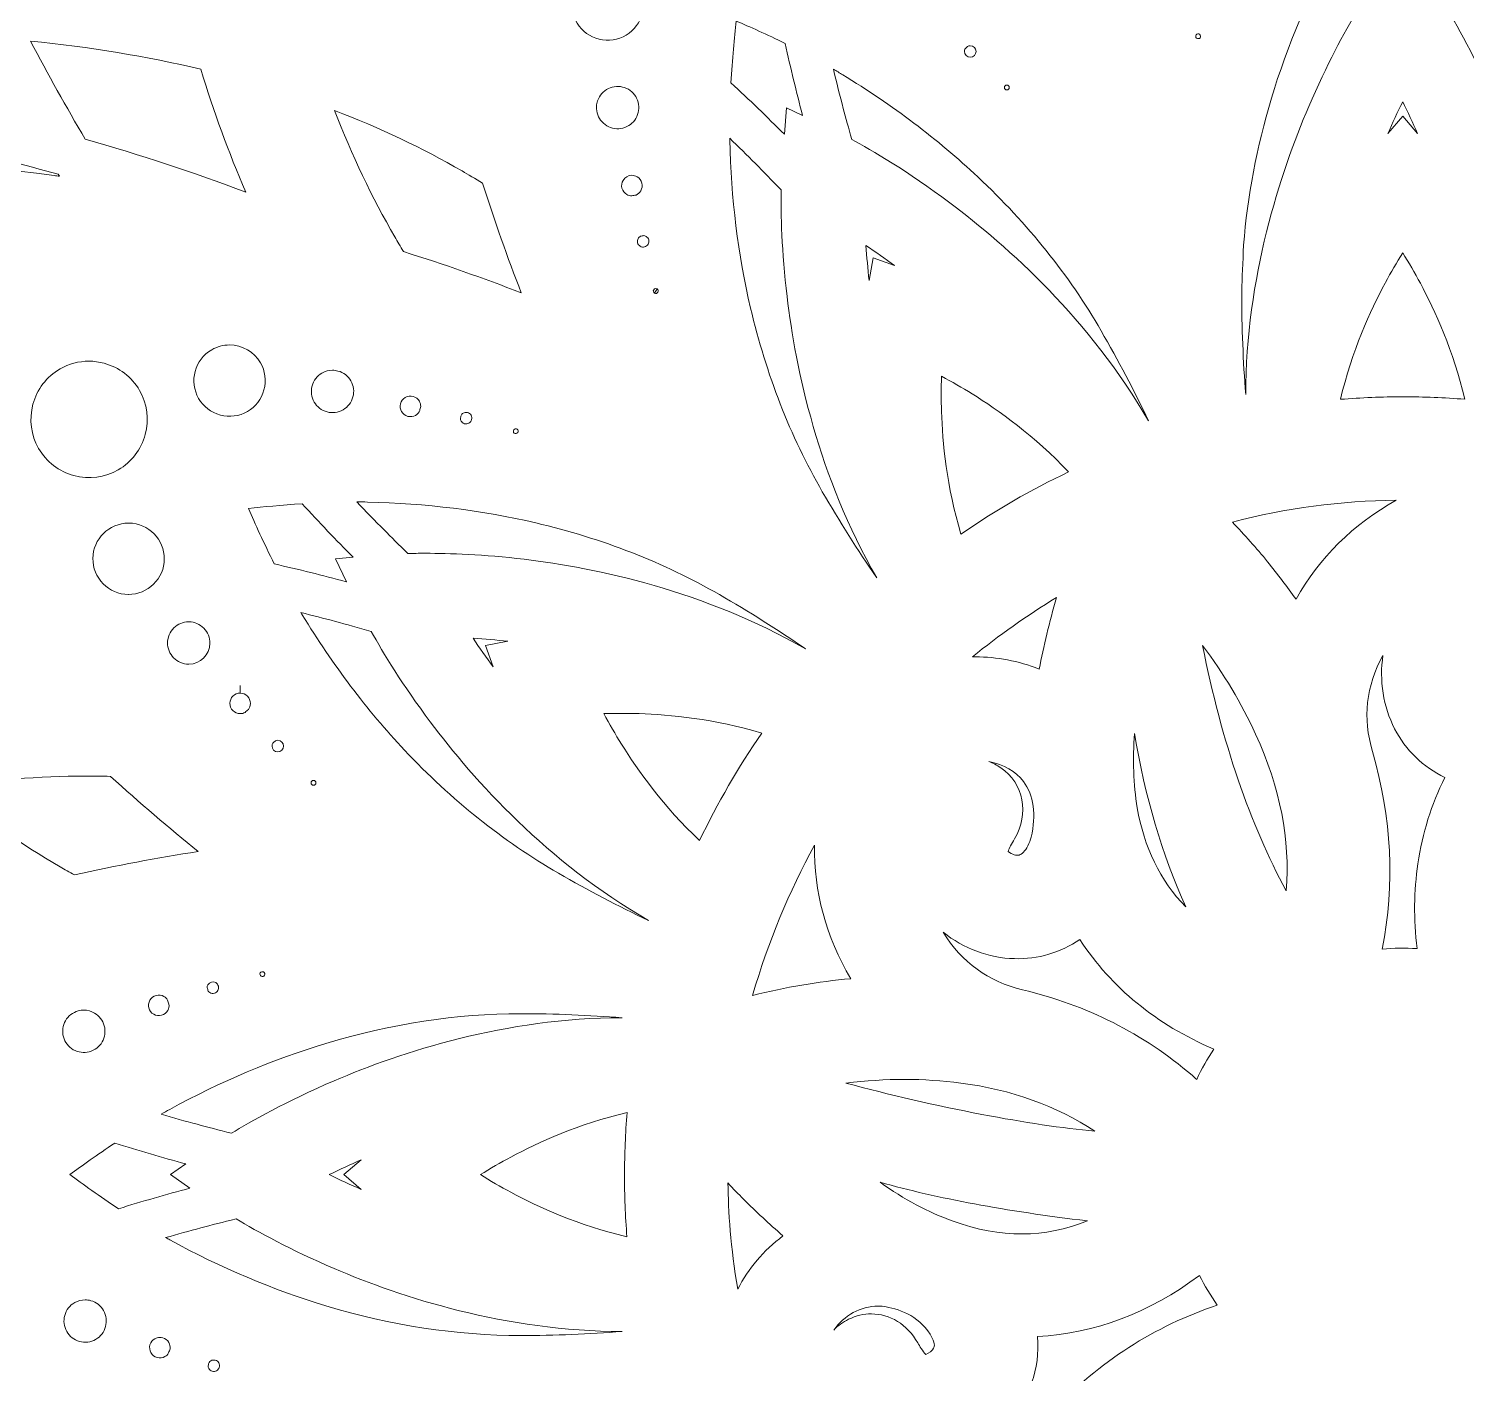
# Model space of a CAD drawing. Header units: millimetres. Extents: x -17 to 2094, y -143 to 314.
# Drawn here: x 1242.7 to 1381.8, y 67.2 to 197.3 of the extents above; entities that cross this region are included whole.
import ezdxf

# ---------------------------------------------------------------- set-up
doc = ezdxf.new("R2010")
doc.units = ezdxf.units.MM
doc.header["$MEASUREMENT"] = 0
doc.layers.add('Layer 6', color=7, linetype='Continuous')

msp = doc.modelspace()

# ---------------------------------------------------------------- linework, layer by layer
at = {"layer": 'Layer 6', "lineweight": 0}
for points, knots in [([(1596.07, 93.78), (1596.07, 93.78), (1596.07, 93.78), (1596.07, 93.78), (1595.72, 94.14), (1588.73, 101.25), (1577.12, 109.56), (1579.29, 109.32), (1581.43, 109.93), (1583.16, 111.3), (1587.62, 114.82), (1588.48, 121.42), (1585.07, 126.01), (1583.03, 128.75), (1580.07, 130.51), (1576.74, 130.95), (1575.59, 131.1), (1574.45, 131.09), (1573.34, 130.92), (1577.51, 134.5), (1579.83, 136.8), (1580, 136.97), (1580, 136.97), (1585.47, 142.45), (1585.47, 142.45), (1585.47, 142.45), (1578.02, 144.49), (1578.02, 144.49), (1577.77, 144.56), (1574.21, 145.53), (1568.15, 146.65), (1569.48, 147.07), (1570.74, 147.73), (1571.88, 148.6), (1574.54, 150.65), (1576.22, 153.65), (1576.62, 157.05), (1577.27, 162.73), (1573.23, 168.02), (1567.61, 168.83), (1565.56, 169.13), (1563.52, 168.67), (1561.83, 167.54), (1567.58, 180.31), (1570.02, 189.74), (1570.14, 190.22), (1570.14, 190.22), (1572.68, 200.18), (1572.68, 200.18), (1572.68, 200.18), (1562.79, 202.96), (1562.79, 202.96), (1562.3, 203.09), (1552.74, 205.75), (1538.6, 207.14), (1540.57, 208.02), (1542.09, 209.61), (1542.9, 211.64), (1545, 216.91), (1542.44, 223.06), (1537.19, 225.33), (1534.06, 226.68), (1530.62, 226.73), (1527.51, 225.44), (1526.36, 224.97), (1525.3, 224.33), (1524.36, 223.55), (1526.28, 228.95), (1527.17, 232.24), (1527.24, 232.48), (1527.24, 232.48), (1529.24, 239.96), (1529.24, 239.96), (1529.24, 239.96), (1521.77, 238.01), (1521.77, 238.01), (1521.52, 237.94), (1518.1, 237.04), (1512.51, 235.07), (1513.32, 236.03), (1513.98, 237.11), (1514.48, 238.3), (1515.76, 241.41), (1515.72, 244.84), (1514.36, 247.98), (1512.09, 253.23), (1505.95, 255.79), (1500.67, 253.68), (1498.71, 252.9), (1497.16, 251.46), (1496.26, 249.58), (1494.86, 263.59), (1492.24, 273.03), (1492.1, 273.52), (1492.1, 273.52), (1489.32, 283.41), (1489.32, 283.41), (1489.32, 283.41), (1479.37, 280.87), (1479.37, 280.87), (1478.88, 280.75), (1469.34, 278.28), (1456.47, 272.46), (1457.67, 274.18), (1458.17, 276.28), (1457.86, 278.4), (1457.05, 284.02), (1451.76, 288.06), (1446.08, 287.4), (1442.68, 287.01), (1439.69, 285.33), (1437.64, 282.66), (1436.85, 281.64), (1436.24, 280.52), (1435.82, 279.34), (1434.76, 285.17), (1433.85, 288.57), (1433.79, 288.82), (1433.79, 288.82), (1431.78, 296.29), (1431.78, 296.29), (1431.78, 296.29), (1426.28, 290.86), (1426.28, 290.86), (1426.28, 290.86), (1426.26, 290.83), (1426.26, 290.83), (1425.55, 290.12), (1423.22, 287.74), (1419.89, 283.87), (1420.05, 284.98), (1420.07, 286.13), (1419.92, 287.28), (1419.47, 290.61), (1417.72, 293.57), (1414.98, 295.6), (1410.38, 299.02), (1403.78, 298.16), (1400.27, 293.7), (1398.95, 292.03), (1398.33, 289.99), (1398.5, 287.9), (1390.26, 299.38), (1383.24, 306.28), (1382.88, 306.63), (1382.88, 306.63), (1375.52, 313.81), (1375.52, 313.81), (1375.52, 313.81), (1368.17, 306.63), (1368.17, 306.63), (1367.81, 306.28), (1360.82, 299.41), (1352.61, 287.99), (1352.76, 290.04), (1352.14, 292.05), (1350.84, 293.7), (1347.32, 298.16), (1340.72, 299.02), (1336.13, 295.6), (1333.39, 293.57), (1331.63, 290.61), (1331.19, 287.28), (1331.03, 286.04), (1331.05, 284.81), (1331.25, 283.61), (1327.38, 288.17), (1324.87, 290.7), (1324.69, 290.88), (1324.69, 290.88), (1319.21, 296.35), (1319.21, 296.35), (1319.21, 296.35), (1317.17, 288.9), (1317.17, 288.9), (1317.11, 288.66), (1316.2, 285.34), (1315.13, 279.66), (1314.73, 280.63), (1314.19, 281.56), (1313.54, 282.42), (1311.49, 285.08), (1308.49, 286.76), (1305.09, 287.15), (1299.41, 287.81), (1294.12, 283.77), (1293.31, 278.15), (1293.01, 276.06), (1293.49, 273.99), (1294.66, 272.27), (1281.77, 278.1), (1272.21, 280.58), (1271.73, 280.7), (1271.73, 280.7), (1261.77, 283.24), (1261.77, 283.24), (1261.77, 283.24), (1258.99, 273.35), (1258.99, 273.35), (1258.85, 272.87), (1256.24, 263.44), (1254.84, 249.48), (1253.93, 251.28), (1252.41, 252.67), (1250.5, 253.44), (1245.23, 255.54), (1239.08, 252.98), (1236.81, 247.73), (1235.46, 244.6), (1235.41, 241.16), (1236.7, 238.05), (1237.13, 236.99), (1237.71, 236.01), (1238.41, 235.14), (1232.83, 237.13), (1229.43, 238.05), (1229.18, 238.11), (1229.18, 238.11), (1221.7, 240.12), (1221.7, 240.12), (1221.7, 240.12), (1223.66, 232.64), (1223.66, 232.64), (1223.72, 232.39), (1224.62, 229), (1226.57, 223.45), (1225.74, 224.08), (1224.83, 224.61), (1223.84, 225.01), (1220.73, 226.3), (1217.3, 226.25), (1214.16, 224.9), (1208.91, 222.63), (1206.35, 216.48), (1208.46, 211.21), (1209.23, 209.27), (1210.65, 207.73), (1212.49, 206.83), (1198.42, 205.44), (1188.91, 202.8), (1188.43, 202.66), (1188.43, 202.66), (1178.54, 199.89), (1178.54, 199.89), (1178.54, 199.89), (1181.08, 189.93), (1181.08, 189.93), (1181.2, 189.44), (1183.65, 179.98), (1189.42, 167.18), (1187.75, 168.26), (1185.76, 168.69), (1183.74, 168.4), (1178.12, 167.58), (1174.08, 162.3), (1174.74, 156.61), (1175.13, 153.22), (1176.81, 150.22), (1179.48, 148.17), (1180.28, 147.55), (1181.15, 147.05), (1182.06, 146.65), (1176.39, 145.61), (1173.09, 144.73), (1172.85, 144.66), (1172.85, 144.66), (1165.37, 142.66), (1165.37, 142.66), (1165.37, 142.66), (1170.8, 137.16), (1170.8, 137.16), (1170.98, 136.98), (1173.55, 134.4), (1178.18, 130.44), (1177.09, 130.59), (1175.98, 130.6), (1174.86, 130.45), (1171.53, 130.01), (1168.57, 128.26), (1166.54, 125.51), (1163.12, 120.92), (1163.98, 114.32), (1168.44, 110.8), (1170.05, 109.54), (1172, 108.92), (1174, 109.02), (1162.55, 100.8), (1155.66, 93.8), (1155.31, 93.44), (1155.31, 93.44), (1148.14, 86.08), (1148.14, 86.08), (1148.14, 86.08), (1155.31, 78.73), (1155.31, 78.73), (1155.66, 78.37), (1162.55, 71.37), (1173.98, 63.16), (1171.98, 63.26), (1170.04, 62.64), (1168.44, 61.38), (1163.98, 57.86), (1163.12, 51.26), (1166.54, 46.67), (1168.57, 43.92), (1171.53, 42.17), (1174.86, 41.73), (1175.75, 41.61), (1176.64, 41.59), (1177.51, 41.67), (1173.3, 38.07), (1170.96, 35.75), (1170.79, 35.57), (1170.79, 35.57), (1165.31, 30.09), (1165.31, 30.09), (1165.31, 30.09), (1172.76, 28.05), (1172.76, 28.05), (1173.02, 27.98), (1176.68, 26.98), (1182.91, 25.84), (1181.78, 25.42), (1180.71, 24.83), (1179.72, 24.07), (1177.06, 22.02), (1175.38, 19.03), (1174.99, 15.63), (1174.33, 9.95), (1178.37, 4.66), (1183.99, 3.85), (1185.97, 3.56), (1187.92, 3.97), (1189.58, 5.01), (1183.81, -7.79), (1181.37, -17.23), (1181.25, -17.71), (1181.25, -17.71), (1178.71, -27.67), (1178.71, -27.67), (1178.71, -27.67), (1188.6, -30.45), (1188.6, -30.45), (1189.09, -30.59), (1198.6, -33.22), (1212.67, -34.62), (1210.86, -35.53), (1209.47, -37.05), (1208.7, -38.96), (1206.6, -44.24), (1209.16, -50.38), (1214.41, -52.65), (1217.54, -54.01), (1220.98, -54.05), (1224.09, -52.77), (1224.84, -52.46), (1225.54, -52.08), (1226.2, -51.64), (1224.43, -56.67), (1223.61, -59.71), (1223.55, -59.94), (1223.55, -59.94), (1221.55, -67.42), (1221.55, -67.42), (1221.55, -67.42), (1229.02, -65.47), (1229.02, -65.47), (1229.29, -65.4), (1233.09, -64.39), (1239.28, -62.17), (1238.39, -63.18), (1237.66, -64.34), (1237.13, -65.62), (1235.84, -68.73), (1235.89, -72.17), (1237.24, -75.3), (1239.51, -80.55), (1245.66, -83.11), (1250.93, -81.01), (1252.76, -80.28), (1254.23, -78.97), (1255.15, -77.29), (1256.55, -91.18), (1259.15, -100.53), (1259.28, -101.01), (1259.28, -101.01), (1262.06, -110.9), (1262.06, -110.9), (1262.06, -110.9), (1272.02, -108.36), (1272.02, -108.36), (1272.51, -108.24), (1282.12, -105.75), (1295.06, -99.88), (1293.91, -101.59), (1293.44, -103.64), (1293.74, -105.72), (1294.55, -111.34), (1299.84, -115.38), (1305.52, -114.73), (1308.92, -114.33), (1311.92, -112.65), (1313.97, -109.99), (1314.44, -109.37), (1314.85, -108.71), (1315.19, -108.03), (1316.16, -113.1), (1316.94, -116.05), (1317, -116.28), (1317, -116.28), (1319.01, -123.75), (1319.01, -123.75), (1319.01, -123.75), (1324.5, -118.32), (1324.5, -118.32), (1324.5, -118.32), (1324.6, -118.23), (1324.6, -118.23), (1325.08, -117.74), (1327.86, -114.93), (1331.92, -110.12), (1331.57, -111.57), (1331.48, -113.08), (1331.69, -114.6), (1332.13, -117.93), (1333.88, -120.89), (1336.63, -122.93), (1341.22, -126.34), (1347.82, -125.48), (1351.34, -121.02), (1352.55, -119.49), (1353.16, -117.63), (1353.13, -115.73), (1361.26, -127.01), (1368.16, -133.78), (1368.51, -134.13), (1368.51, -134.13), (1375.86, -141.3), (1375.86, -141.3), (1375.86, -141.3), (1383.22, -134.13), (1383.22, -134.13), (1383.58, -133.77), (1390.69, -126.78), (1399, -115.17), (1398.82, -117.27), (1399.44, -119.34), (1400.76, -121.02), (1404.28, -125.48), (1410.88, -126.34), (1415.47, -122.93), (1418.22, -120.89), (1419.97, -117.93), (1420.41, -114.6), (1420.52, -113.79), (1420.55, -112.99), (1420.49, -112.2), (1423.81, -116.05), (1425.93, -118.17), (1426.1, -118.34), (1426.1, -118.34), (1431.57, -123.81), (1431.57, -123.81), (1431.57, -123.81), (1433.62, -116.36), (1433.62, -116.36), (1433.69, -116.09), (1434.76, -112.15), (1435.96, -105.48), (1436.37, -107.01), (1437.08, -108.45), (1438.07, -109.74), (1440.12, -112.4), (1443.11, -114.08), (1446.51, -114.48), (1452.19, -115.13), (1457.48, -111.1), (1458.29, -105.47), (1458.57, -103.53), (1458.18, -101.61), (1457.18, -99.97), (1469.86, -105.66), (1479.18, -108.07), (1479.66, -108.19), (1479.66, -108.19), (1489.62, -110.73), (1489.62, -110.73), (1489.62, -110.73), (1492.4, -100.84), (1492.4, -100.84), (1492.53, -100.35), (1495.21, -90.7), (1496.6, -76.46), (1497.48, -78.42), (1499.07, -79.95), (1501.1, -80.76), (1506.38, -82.86), (1512.52, -80.31), (1514.79, -75.05), (1516.15, -71.92), (1516.19, -68.48), (1514.91, -65.37), (1514.56, -64.54), (1514.13, -63.76), (1513.62, -63.04), (1518.46, -64.72), (1521.38, -65.51), (1521.61, -65.57), (1521.61, -65.57), (1529.09, -67.58), (1529.09, -67.58), (1529.09, -67.58), (1527.13, -60.1), (1527.13, -60.1), (1527.06, -59.84), (1526.04, -55.96), (1523.78, -49.67), (1524.9, -50.8), (1526.25, -51.71), (1527.76, -52.34), (1530.87, -53.62), (1534.31, -53.58), (1537.44, -52.22), (1542.69, -49.95), (1545.25, -43.81), (1543.15, -38.53), (1542.41, -36.68), (1541.08, -35.19), (1539.36, -34.28), (1553.19, -32.87), (1562.48, -30.29), (1562.96, -30.16), (1562.96, -30.16), (1572.85, -27.38), (1572.85, -27.38), (1572.85, -27.38), (1570.31, -17.42), (1570.31, -17.42), (1570.18, -16.93), (1567.68, -7.24), (1561.75, 5.79), (1563.51, 4.5), (1565.67, 3.96), (1567.86, 4.28), (1573.48, 5.09), (1577.52, 10.38), (1576.87, 16.06), (1576.47, 19.46), (1574.79, 22.45), (1572.13, 24.5), (1571.31, 25.13), (1570.44, 25.64), (1569.52, 26.04), (1574.7, 27.01), (1577.71, 27.81), (1577.94, 27.88), (1577.94, 27.88), (1585.42, 29.88), (1585.42, 29.88), (1585.42, 29.88), (1579.99, 35.38), (1579.99, 35.38), (1579.8, 35.57), (1577.08, 38.31), (1572.16, 42.49), (1573.64, 42.11), (1575.19, 42.02), (1576.74, 42.22), (1580.07, 42.67), (1583.03, 44.42), (1585.07, 47.16), (1588.48, 51.76), (1587.62, 58.36), (1583.16, 61.87), (1581.56, 63.13), (1579.62, 63.75), (1577.63, 63.66), (1588.93, 71.8), (1595.73, 78.71), (1596.07, 79.07), (1596.07, 79.07), (1603.25, 86.42), (1603.25, 86.42), (1603.25, 86.42), (1596.07, 93.78), (1596.07, 93.78)], [0, 0, 0, 0, 1, 1, 1, 2, 2, 2, 3, 3, 3, 4, 4, 4, 5, 5, 5, 6, 6, 6, 7, 7, 7, 8, 8, 8, 9, 9, 9, 10, 10, 10, 11, 11, 11, 12, 12, 12, 13, 13, 13, 14, 14, 14, 15, 15, 15, 16, 16, 16, 17, 17, 17, 18, 18, 18, 19, 19, 19, 20, 20, 20, 21, 21, 21, 22, 22, 22, 23, 23, 23, 24, 24, 24, 25, 25, 25, 26, 26, 26, 27, 27, 27, 28, 28, 28, 29, 29, 29, 30, 30, 30, 31, 31, 31, 32, 32, 32, 33, 33, 33, 34, 34, 34, 35, 35, 35, 36, 36, 36, 37, 37, 37, 38, 38, 38, 39, 39, 39, 40, 40, 40, 41, 41, 41, 42, 42, 42, 43, 43, 43, 44, 44, 44, 45, 45, 45, 46, 46, 46, 47, 47, 47, 48, 48, 48, 49, 49, 49, 50, 50, 50, 51, 51, 51, 52, 52, 52, 53, 53, 53, 54, 54, 54, 55, 55, 55, 56, 56, 56, 57, 57, 57, 58, 58, 58, 59, 59, 59, 60, 60, 60, 61, 61, 61, 62, 62, 62, 63, 63, 63, 64, 64, 64, 65, 65, 65, 66, 66, 66, 67, 67, 67, 68, 68, 68, 69, 69, 69, 70, 70, 70, 71, 71, 71, 72, 72, 72, 73, 73, 73, 74, 74, 74, 75, 75, 75, 76, 76, 76, 77, 77, 77, 78, 78, 78, 79, 79, 79, 80, 80, 80, 81, 81, 81, 82, 82, 82, 83, 83, 83, 84, 84, 84, 85, 85, 85, 86, 86, 86, 87, 87, 87, 88, 88, 88, 89, 89, 89, 90, 90, 90, 91, 91, 91, 92, 92, 92, 93, 93, 93, 94, 94, 94, 95, 95, 95, 96, 96, 96, 97, 97, 97, 98, 98, 98, 99, 99, 99, 100, 100, 100, 101, 101, 101, 102, 102, 102, 103, 103, 103, 104, 104, 104, 105, 105, 105, 106, 106, 106, 107, 107, 107, 108, 108, 108, 109, 109, 109, 110, 110, 110, 111, 111, 111, 112, 112, 112, 113, 113, 113, 114, 114, 114, 115, 115, 115, 116, 116, 116, 117, 117, 117, 118, 118, 118, 119, 119, 119, 120, 120, 120, 121, 121, 121, 122, 122, 122, 123, 123, 123, 124, 124, 124, 125, 125, 125, 126, 126, 126, 127, 127, 127, 128, 128, 128, 129, 129, 129, 130, 130, 130, 131, 131, 131, 132, 132, 132, 133, 133, 133, 134, 134, 134, 135, 135, 135, 136, 136, 136, 137, 137, 137, 138, 138, 138, 139, 139, 139, 140, 140, 140, 141, 141, 141, 142, 142, 142, 143, 143, 143, 144, 144, 144, 145, 145, 145, 146, 146, 146, 147, 147, 147, 148, 148, 148, 149, 149, 149, 150, 150, 150, 151, 151, 151, 152, 152, 152, 153, 153, 153, 154, 154, 154, 155, 155, 155, 156, 156, 156, 157, 157, 157, 158, 158, 158, 159, 159, 159, 160, 160, 160, 161, 161, 161, 162, 162, 162, 163, 163, 163, 164, 164, 164, 165, 165, 165, 166, 166, 166, 167, 167, 167, 168, 168, 168, 169, 169, 169, 170, 170, 170, 171, 171, 171, 172, 172, 172, 173, 173, 173, 174, 174, 174, 175, 175, 175, 176, 176, 176, 177, 177, 177, 178, 178, 178, 179, 179, 179, 180, 180, 180, 181, 181, 181, 182, 182, 182, 183, 183, 183, 184, 184, 184, 185, 185, 185, 186, 186, 186, 187, 187, 187, 188, 188, 188, 189, 189, 189, 190, 190, 190, 191, 191, 191, 192, 192, 192, 193, 193, 193, 194, 194, 194, 195, 195, 195, 195]), ([(1388.32, 190.55), (1390.23, 184.24), (1391.2, 177.89), (1391.2, 171.69), (1391.2, 168.4), (1391.07, 165.11), (1390.81, 161.89), (1390.8, 173.17), (1387.49, 183.27), (1384.71, 189.75), (1382.73, 194.39), (1380.73, 197.9), (1379.61, 199.71), (1379.9, 200.82), (1380.14, 201.76), (1380.38, 202.65), (1380.72, 203.91), (1381.09, 205.2), (1381.47, 206.49), (1381.63, 206.21), (1381.79, 205.93), (1381.94, 205.65), (1384.64, 200.72), (1386.79, 195.64), (1388.32, 190.55)], [0, 0, 0, 0, 1, 1, 1, 2, 2, 2, 3, 3, 3, 4, 4, 4, 5, 5, 5, 6, 6, 6, 7, 7, 7, 8, 8, 8, 8]), ([(1370.36, 202.3), (1370.63, 201.3), (1370.9, 200.21), (1371.21, 198.99), (1370.01, 196.97), (1368.27, 193.79), (1366.54, 189.75), (1363.77, 183.27), (1360.46, 173.17), (1360.45, 161.89), (1360.19, 165.11), (1360.06, 168.4), (1360.06, 171.69), (1360.06, 171.69), (1360.06, 171.87), (1360.06, 171.87), (1360.1, 173.21), (1360.16, 174.63), (1360.24, 176.34), (1360.6, 181.04), (1361.51, 185.82), (1362.93, 190.55), (1364.47, 195.64), (1366.62, 200.72), (1369.32, 205.65), (1369.34, 205.7), (1369.37, 205.74), (1369.39, 205.78), (1369.73, 204.62), (1370.05, 203.45), (1370.36, 202.3)], [0, 0, 0, 0, 1, 1, 1, 2, 2, 2, 3, 3, 3, 4, 4, 4, 5, 5, 5, 6, 6, 6, 7, 7, 7, 8, 8, 8, 9, 9, 9, 10, 10, 10, 10]), ([(1296.97, 196.65), (1296.18, 197.11), (1295.61, 197.86), (1295.38, 198.76), (1295.15, 199.65), (1295.28, 200.58), (1295.75, 201.37), (1295.75, 201.37), (1295.75, 201.37), (1295.75, 201.37), (1296.36, 202.42), (1297.51, 203.07), (1298.73, 203.07), (1299.34, 203.07), (1299.95, 202.91), (1300.47, 202.6), (1301.27, 202.13), (1301.83, 201.38), (1302.06, 200.49), (1302.3, 199.59), (1302.17, 198.66), (1301.7, 197.87), (1301.23, 197.08), (1300.48, 196.51), (1299.59, 196.28), (1298.69, 196.05), (1297.76, 196.18), (1296.97, 196.65)], [0, 0, 0, 0, 1, 1, 1, 2, 2, 2, 3, 3, 3, 4, 4, 4, 5, 5, 5, 6, 6, 6, 7, 7, 7, 8, 8, 8, 9, 9, 9, 9]), ([(1315.9, 195.85), (1316.42, 193.49), (1316.98, 191.15), (1317.58, 188.89), (1317.58, 188.89), (1316.03, 189.62), (1316.03, 189.62), (1316.03, 189.62), (1315.82, 187.07), (1315.82, 187.07), (1314.15, 188.74), (1312.42, 190.41), (1310.65, 192.05), (1310.78, 194.33), (1310.98, 196.43), (1311.17, 198.03), (1312.45, 197.48), (1314.12, 196.73), (1315.9, 195.85)], [0, 0, 0, 0, 1, 1, 1, 2, 2, 2, 3, 3, 3, 4, 4, 4, 5, 5, 5, 6, 6, 6, 6]), ([(1259.38, 193.36), (1260.61, 189.28), (1262.06, 185.29), (1263.72, 181.48), (1258.68, 183.36), (1253.47, 185.08), (1248.19, 186.6), (1246.36, 189.7), (1244.58, 192.88), (1242.9, 196.08), (1248.6, 195.52), (1254.14, 194.61), (1259.38, 193.36)], [0, 0, 0, 0, 1, 1, 1, 2, 2, 2, 3, 3, 3, 4, 4, 4, 4]), ([(1355.61, 196.62), (1355.63, 196.68), (1355.67, 196.73), (1355.72, 196.76), (1355.78, 196.79), (1355.84, 196.8), (1355.9, 196.79), (1355.96, 196.77), (1356.01, 196.73), (1356.04, 196.67), (1356.07, 196.62), (1356.08, 196.55), (1356.07, 196.5), (1356.05, 196.44), (1356.01, 196.38), (1355.96, 196.35), (1355.9, 196.32), (1355.83, 196.32), (1355.78, 196.33), (1355.72, 196.35), (1355.67, 196.39), (1355.63, 196.44), (1355.6, 196.5), (1355.6, 196.56), (1355.61, 196.62)], [0, 0, 0, 0, 1, 1, 1, 2, 2, 2, 3, 3, 3, 4, 4, 4, 5, 5, 5, 6, 6, 6, 7, 7, 7, 8, 8, 8, 8]), ([(1333.24, 195.09), (1333.24, 195.16), (1333.26, 195.24), (1333.29, 195.31), (1333.37, 195.39), (1333.45, 195.48), (1333.52, 195.56), (1333.6, 195.62), (1333.7, 195.64), (1333.8, 195.64), (1334.11, 195.64), (1334.36, 195.39), (1334.36, 195.09), (1334.36, 194.78), (1334.11, 194.53), (1333.8, 194.53), (1333.49, 194.53), (1333.24, 194.78), (1333.24, 195.09)], [0, 0, 0, 0, 1, 1, 1, 2, 2, 2, 3, 3, 3, 4, 4, 4, 5, 5, 5, 6, 6, 6, 6]), ([(1334.54, 182.94), (1339.35, 178.43), (1343.36, 173.42), (1346.46, 168.05), (1348.11, 165.18), (1349.65, 162.26), (1351.04, 159.34), (1345.38, 169.12), (1337.47, 176.21), (1331.81, 180.45), (1327.74, 183.5), (1324.23, 185.54), (1322.34, 186.56), (1322.03, 187.68), (1321.76, 188.64), (1321.52, 189.55), (1321.19, 190.79), (1320.87, 192.07), (1320.56, 193.37), (1320.87, 193.19), (1321.17, 193.01), (1321.46, 192.83), (1326.26, 189.91), (1330.66, 186.58), (1334.54, 182.94)], [0, 0, 0, 0, 1, 1, 1, 2, 2, 2, 3, 3, 3, 4, 4, 4, 5, 5, 5, 6, 6, 6, 7, 7, 7, 8, 8, 8, 8]), ([(1195.17, 191.1), (1195.68, 191.1), (1207.8, 191.06), (1225.58, 187.82), (1232.28, 186.59), (1239.01, 185.04), (1245.57, 183.2), (1245.61, 183.14), (1245.65, 183.07), (1245.69, 183.01), (1245.52, 183.03), (1245.36, 183.06), (1245.19, 183.08), (1226.61, 185.47), (1213.7, 184.62), (1213.16, 184.58), (1213.16, 184.58), (1206.47, 184.11), (1206.47, 184.11), (1206.47, 184.11), (1209.4, 178.08), (1209.4, 178.08), (1209.64, 177.6), (1215.34, 166), (1226.72, 151.09), (1226.96, 150.78), (1227.19, 150.47), (1227.43, 150.17), (1227.26, 150.17), (1227.09, 150.18), (1226.91, 150.18), (1221.91, 155.08), (1217.08, 160.28), (1212.58, 165.63), (1200.95, 179.45), (1194.95, 189.9), (1194.7, 190.34), (1194.7, 190.34), (1194.27, 191.1), (1194.27, 191.1), (1194.27, 191.1), (1195.17, 191.1), (1195.17, 191.1)], [0, 0, 0, 0, 1, 1, 1, 2, 2, 2, 3, 3, 3, 4, 4, 4, 5, 5, 5, 6, 6, 6, 7, 7, 7, 8, 8, 8, 9, 9, 9, 10, 10, 10, 11, 11, 11, 12, 12, 12, 13, 13, 13, 14, 14, 14, 14]), ([(1297.92, 190.69), (1298.2, 191.16), (1298.64, 191.5), (1299.17, 191.63), (1299.7, 191.77), (1300.26, 191.69), (1300.73, 191.42), (1301.2, 191.14), (1301.53, 190.7), (1301.67, 190.17), (1301.81, 189.63), (1301.73, 189.08), (1301.45, 188.61), (1301.18, 188.14), (1300.73, 187.81), (1300.2, 187.67), (1299.67, 187.53), (1299.12, 187.61), (1298.65, 187.89), (1297.67, 188.46), (1297.35, 189.72), (1297.92, 190.69)], [0, 0, 0, 0, 1, 1, 1, 2, 2, 2, 3, 3, 3, 4, 4, 4, 5, 5, 5, 6, 6, 6, 7, 7, 7, 7]), ([(1337.57, 191.59), (1337.57, 191.46), (1337.46, 191.36), (1337.33, 191.36), (1337.2, 191.36), (1337.1, 191.46), (1337.1, 191.59), (1337.1, 191.72), (1337.2, 191.83), (1337.33, 191.83), (1337.46, 191.83), (1337.57, 191.72), (1337.57, 191.59)], [0, 0, 0, 0, 1, 1, 1, 2, 2, 2, 3, 3, 3, 4, 4, 4, 4]), ([(1290.37, 171.72), (1286.69, 173.16), (1282.87, 174.49), (1278.98, 175.71), (1278.66, 176.24), (1278.39, 176.7), (1278.13, 177.14), (1275.93, 180.95), (1273.98, 185.06), (1272.31, 189.38), (1276.66, 187.7), (1280.8, 185.74), (1284.64, 183.52), (1285.25, 183.17), (1285.89, 182.79), (1286.63, 182.33), (1287.79, 178.7), (1289.04, 175.14), (1290.37, 171.72)], [0, 0, 0, 0, 1, 1, 1, 2, 2, 2, 3, 3, 3, 4, 4, 4, 5, 5, 5, 6, 6, 6, 6]), ([(1377.06, 187.15), (1377.06, 187.15), (1375.63, 188.83), (1375.63, 188.83), (1375.63, 188.83), (1374.2, 187.15), (1374.2, 187.15), (1374.66, 188.19), (1375.13, 189.21), (1375.63, 190.22), (1376.13, 189.21), (1376.6, 188.19), (1377.06, 187.15)], [0, 0, 0, 0, 1, 1, 1, 2, 2, 2, 3, 3, 3, 4, 4, 4, 4]), ([(1313.02, 184.24), (1313.79, 183.46), (1314.6, 182.63), (1315.5, 181.7), (1315.47, 179.36), (1315.55, 175.74), (1316.08, 171.36), (1316.08, 171.36), (1316.08, 171.36), (1316.08, 171.36), (1316.92, 164.35), (1319.1, 153.95), (1324.75, 144.16), (1322.91, 146.82), (1321.15, 149.61), (1319.49, 152.48), (1316.39, 157.85), (1314.06, 163.83), (1312.55, 170.25), (1311.34, 175.42), (1310.66, 180.9), (1310.53, 186.52), (1310.53, 186.57), (1310.53, 186.63), (1310.53, 186.68), (1311.38, 185.86), (1312.21, 185.04), (1313.02, 184.24)], [0, 0, 0, 0, 1, 1, 1, 2, 2, 2, 3, 3, 3, 4, 4, 4, 5, 5, 5, 6, 6, 6, 7, 7, 7, 8, 8, 8, 9, 9, 9, 9]), ([(1300.21, 182.61), (1300.39, 182.91), (1300.72, 183.1), (1301.07, 183.1), (1301.25, 183.1), (1301.42, 183.05), (1301.57, 182.96), (1301.8, 182.83), (1301.97, 182.61), (1302.03, 182.35), (1302.1, 182.09), (1302.06, 181.83), (1301.93, 181.6), (1301.82, 181.42), (1301.66, 181.28), (1301.47, 181.19), (1301.33, 181.17), (1301.19, 181.15), (1301.06, 181.11), (1300.88, 181.11), (1300.71, 181.16), (1300.57, 181.25), (1300.34, 181.38), (1300.18, 181.6), (1300.11, 181.85), (1300.04, 182.11), (1300.08, 182.38), (1300.21, 182.61)], [0, 0, 0, 0, 1, 1, 1, 2, 2, 2, 3, 3, 3, 4, 4, 4, 5, 5, 5, 6, 6, 6, 7, 7, 7, 8, 8, 8, 9, 9, 9, 9]), ([(1301.68, 176.99), (1301.73, 177.08), (1301.8, 177.15), (1301.89, 177.2), (1302, 177.22), (1302.12, 177.24), (1302.23, 177.27), (1302.3, 177.26), (1302.37, 177.23), (1302.44, 177.19), (1302.57, 177.12), (1302.66, 177), (1302.7, 176.85), (1302.74, 176.7), (1302.72, 176.56), (1302.64, 176.43), (1302.56, 176.3), (1302.44, 176.21), (1302.3, 176.17), (1302.15, 176.13), (1302.01, 176.15), (1301.88, 176.23), (1301.75, 176.31), (1301.66, 176.42), (1301.62, 176.57), (1301.58, 176.72), (1301.6, 176.86), (1301.68, 176.99)], [0, 0, 0, 0, 1, 1, 1, 2, 2, 2, 3, 3, 3, 4, 4, 4, 5, 5, 5, 6, 6, 6, 7, 7, 7, 8, 8, 8, 9, 9, 9, 9]), ([(1326.48, 174.36), (1326.48, 174.36), (1324.41, 175.11), (1324.41, 175.11), (1324.41, 175.11), (1324.01, 172.93), (1324.01, 172.93), (1323.89, 174.06), (1323.79, 175.19), (1323.71, 176.31), (1324.65, 175.69), (1325.57, 175.03), (1326.48, 174.36)], [0, 0, 0, 0, 1, 1, 1, 2, 2, 2, 3, 3, 3, 4, 4, 4, 4]), ([(1373.92, 172.65), (1373.92, 172.65), (1373.97, 172.73), (1373.97, 172.73), (1374.49, 173.71), (1375.05, 174.67), (1375.63, 175.61), (1376.23, 174.65), (1376.8, 173.66), (1377.34, 172.65), (1378.72, 170.05), (1380.56, 166.06), (1381.64, 161.43), (1379.66, 161.58), (1377.67, 161.66), (1375.7, 161.66), (1375.7, 161.66), (1375.64, 161.66), (1375.64, 161.66), (1373.65, 161.66), (1371.62, 161.58), (1369.61, 161.42), (1370.7, 166.06), (1372.53, 170.05), (1373.92, 172.65)], [0, 0, 0, 0, 1, 1, 1, 2, 2, 2, 3, 3, 3, 4, 4, 4, 5, 5, 5, 6, 6, 6, 7, 7, 7, 8, 8, 8, 8]), ([(1303.26, 171.69), (1303.21, 171.72), (1303.17, 171.78), (1303.15, 171.84), (1303.13, 171.9), (1303.14, 171.96), (1303.18, 172.01), (1303.22, 172.09), (1303.3, 172.13), (1303.38, 172.13), (1303.42, 172.13), (1303.46, 172.12), (1303.5, 172.1), (1303.5, 172.1), (1303.26, 171.69), (1303.26, 171.69)], [0, 0, 0, 0, 1, 1, 1, 2, 2, 2, 3, 3, 3, 4, 4, 4, 5, 5, 5, 5]), ([(1303.5, 172.1), (1303.5, 172.1), (1303.5, 172.1), (1303.5, 172.1), (1303.61, 172.03), (1303.65, 171.89), (1303.58, 171.78), (1303.52, 171.67), (1303.37, 171.63), (1303.26, 171.69), (1303.26, 171.69), (1303.5, 172.1), (1303.5, 172.1)], [0, 0, 0, 0, 1, 1, 1, 2, 2, 2, 3, 3, 3, 4, 4, 4, 4]), ([(1265.14, 164.96), (1265.6, 164.16), (1265.72, 163.23), (1265.48, 162.34), (1265.48, 162.34), (1265.48, 162.34), (1265.48, 162.34), (1265.24, 161.44), (1264.67, 160.7), (1263.88, 160.24), (1263.08, 159.78), (1262.15, 159.66), (1261.26, 159.9), (1260.36, 160.14), (1259.62, 160.71), (1259.16, 161.5), (1258.21, 163.15), (1258.77, 165.27), (1260.42, 166.22), (1260.95, 166.52), (1261.54, 166.68), (1262.14, 166.68), (1263.38, 166.68), (1264.53, 166.02), (1265.14, 164.96)], [0, 0, 0, 0, 1, 1, 1, 2, 2, 2, 3, 3, 3, 4, 4, 4, 5, 5, 5, 6, 6, 6, 7, 7, 7, 8, 8, 8, 8]), ([(1248.54, 165.11), (1249.04, 165.11), (1249.53, 165.04), (1250.02, 164.91), (1250.02, 164.91), (1250.02, 164.91), (1250.02, 164.91), (1251.47, 164.52), (1252.69, 163.59), (1253.44, 162.29), (1254.19, 161), (1254.38, 159.48), (1254, 158.02), (1253.61, 156.57), (1252.68, 155.35), (1251.38, 154.6), (1250.08, 153.85), (1248.56, 153.66), (1247.1, 154.05), (1245.65, 154.43), (1244.44, 155.37), (1243.68, 156.67), (1242.93, 157.96), (1242.74, 159.48), (1243.13, 160.94), (1243.52, 162.39), (1244.45, 163.61), (1245.75, 164.36), (1246.6, 164.85), (1247.57, 165.11), (1248.54, 165.11)], [0, 0, 0, 0, 1, 1, 1, 2, 2, 2, 3, 3, 3, 4, 4, 4, 5, 5, 5, 6, 6, 6, 7, 7, 7, 8, 8, 8, 9, 9, 9, 10, 10, 10, 10]), ([(1274.09, 161.65), (1273.94, 161.12), (1273.61, 160.68), (1273.13, 160.41), (1272.66, 160.13), (1272.11, 160.06), (1271.58, 160.2), (1271.05, 160.35), (1270.61, 160.68), (1270.34, 161.16), (1270.06, 161.63), (1269.99, 162.18), (1270.13, 162.71), (1270.27, 163.24), (1270.61, 163.68), (1271.09, 163.96), (1271.09, 163.96), (1271.09, 163.96), (1271.09, 163.96), (1271.4, 164.14), (1271.75, 164.23), (1272.1, 164.23), (1272.28, 164.23), (1272.46, 164.21), (1272.64, 164.16), (1273.17, 164.02), (1273.61, 163.68), (1273.88, 163.21), (1274.16, 162.73), (1274.23, 162.18), (1274.09, 161.65)], [0, 0, 0, 0, 1, 1, 1, 2, 2, 2, 3, 3, 3, 4, 4, 4, 5, 5, 5, 6, 6, 6, 7, 7, 7, 8, 8, 8, 9, 9, 9, 10, 10, 10, 10]), ([(1332.9, 148.38), (1331.52, 152.93), (1331.11, 157.3), (1331.02, 160.24), (1330.98, 161.37), (1330.98, 162.51), (1331.02, 163.65), (1332.02, 163.12), (1333.01, 162.55), (1333.98, 161.95), (1336.47, 160.39), (1340.05, 157.86), (1343.31, 154.39), (1339.69, 152.67), (1336.2, 150.66), (1332.9, 148.38)], [0, 0, 0, 0, 1, 1, 1, 2, 2, 2, 3, 3, 3, 4, 4, 4, 5, 5, 5, 5]), ([(1278.69, 160.99), (1278.76, 161.25), (1278.92, 161.46), (1279.15, 161.6), (1279.38, 161.73), (1279.65, 161.76), (1279.9, 161.69), (1280.16, 161.63), (1280.38, 161.46), (1280.51, 161.23), (1280.59, 161.08), (1280.64, 160.92), (1280.64, 160.74), (1280.6, 160.61), (1280.57, 160.47), (1280.55, 160.33), (1280.47, 160.14), (1280.32, 159.98), (1280.14, 159.87), (1279.92, 159.74), (1279.65, 159.71), (1279.39, 159.77), (1279.13, 159.84), (1278.92, 160.01), (1278.79, 160.24), (1278.65, 160.47), (1278.62, 160.73), (1278.69, 160.99)], [0, 0, 0, 0, 1, 1, 1, 2, 2, 2, 3, 3, 3, 4, 4, 4, 5, 5, 5, 6, 6, 6, 7, 7, 7, 8, 8, 8, 9, 9, 9, 9]), ([(1284.48, 159.54), (1284.5, 159.65), (1284.53, 159.76), (1284.55, 159.87), (1284.59, 159.96), (1284.67, 160.03), (1284.75, 160.08), (1284.88, 160.16), (1285.03, 160.18), (1285.17, 160.14), (1285.32, 160.1), (1285.44, 160.01), (1285.51, 159.88), (1285.59, 159.75), (1285.61, 159.6), (1285.57, 159.46), (1285.53, 159.31), (1285.44, 159.19), (1285.31, 159.12), (1285.18, 159.04), (1285.03, 159.02), (1284.89, 159.06), (1284.74, 159.1), (1284.62, 159.19), (1284.55, 159.32), (1284.51, 159.39), (1284.48, 159.46), (1284.48, 159.54)], [0, 0, 0, 0, 1, 1, 1, 2, 2, 2, 3, 3, 3, 4, 4, 4, 5, 5, 5, 6, 6, 6, 7, 7, 7, 8, 8, 8, 9, 9, 9, 9]), ([(1289.61, 158.4), (1289.62, 158.46), (1289.66, 158.51), (1289.72, 158.54), (1289.75, 158.56), (1289.79, 158.58), (1289.84, 158.58), (1289.86, 158.58), (1289.88, 158.57), (1289.9, 158.57), (1289.96, 158.55), (1290.01, 158.51), (1290.04, 158.46), (1290.07, 158.4), (1290.08, 158.34), (1290.06, 158.28), (1290.05, 158.22), (1290.01, 158.17), (1289.95, 158.14), (1289.84, 158.07), (1289.69, 158.11), (1289.63, 158.22), (1289.6, 158.28), (1289.59, 158.34), (1289.61, 158.4)], [0, 0, 0, 0, 1, 1, 1, 2, 2, 2, 3, 3, 3, 4, 4, 4, 5, 5, 5, 6, 6, 6, 7, 7, 7, 8, 8, 8, 8]), ([(1365.31, 142.08), (1364.45, 143.28), (1363.53, 144.52), (1362.56, 145.7), (1361.48, 147.02), (1360.31, 148.31), (1359.16, 149.54), (1364.33, 150.89), (1369.65, 151.6), (1375, 151.66), (1370.82, 149.3), (1367.57, 146.09), (1365.31, 142.08)], [0, 0, 0, 0, 1, 1, 1, 2, 2, 2, 3, 3, 3, 4, 4, 4, 4]), ([(1269.17, 151.32), (1270.81, 149.53), (1272.47, 147.79), (1274.11, 146.13), (1274.11, 146.13), (1272.4, 145.99), (1272.4, 145.99), (1272.4, 145.99), (1273.45, 143.77), (1273.45, 143.77), (1273.44, 143.77), (1273.43, 143.77), (1273.43, 143.77), (1271.16, 144.38), (1268.83, 144.96), (1266.48, 145.49), (1265.47, 147.5), (1264.61, 149.39), (1263.98, 150.85), (1265.37, 151.01), (1267.18, 151.19), (1269.17, 151.32)], [0, 0, 0, 0, 1, 1, 1, 2, 2, 2, 3, 3, 3, 4, 4, 4, 5, 5, 5, 6, 6, 6, 7, 7, 7, 7]), ([(1309.53, 142.52), (1312.4, 140.87), (1315.19, 139.11), (1317.86, 137.27), (1308.07, 142.91), (1297.66, 145.1), (1290.66, 145.94), (1286.72, 146.41), (1283.39, 146.52), (1281.1, 146.52), (1280.45, 146.52), (1279.88, 146.51), (1279.41, 146.5), (1278.53, 147.36), (1277.79, 148.08), (1277.1, 148.78), (1276.22, 149.66), (1275.33, 150.57), (1274.45, 151.5), (1274.81, 151.5), (1275.16, 151.49), (1275.5, 151.48), (1281.12, 151.36), (1286.59, 150.67), (1291.77, 149.46), (1298.19, 147.96), (1304.17, 145.62), (1309.53, 142.52)], [0, 0, 0, 0, 1, 1, 1, 2, 2, 2, 3, 3, 3, 4, 4, 4, 5, 5, 5, 6, 6, 6, 7, 7, 7, 8, 8, 8, 9, 9, 9, 9]), ([(1255.84, 145.96), (1255.83, 145.04), (1255.46, 144.18), (1254.8, 143.53), (1254.15, 142.89), (1253.29, 142.54), (1252.37, 142.54), (1252.37, 142.54), (1252.35, 142.54), (1252.35, 142.54), (1251.43, 142.54), (1250.57, 142.91), (1249.92, 143.57), (1249.27, 144.23), (1248.92, 145.1), (1248.93, 146.02), (1248.94, 147.91), (1250.49, 149.44), (1252.38, 149.44), (1252.38, 149.44), (1252.41, 149.44), (1252.41, 149.44), (1254.32, 149.43), (1255.85, 147.86), (1255.84, 145.96)], [0, 0, 0, 0, 1, 1, 1, 2, 2, 2, 3, 3, 3, 4, 4, 4, 5, 5, 5, 6, 6, 6, 7, 7, 7, 8, 8, 8, 8]), ([(1334.3, 136.5), (1334.21, 136.5), (1334.11, 136.5), (1334.01, 136.5), (1336.54, 138.56), (1339.26, 140.48), (1342.15, 142.24), (1341.45, 139.82), (1340.89, 137.53), (1340.47, 135.31), (1338.44, 136.1), (1336.36, 136.5), (1334.3, 136.5)], [0, 0, 0, 0, 1, 1, 1, 2, 2, 2, 3, 3, 3, 4, 4, 4, 4]), ([(1269.19, 140.56), (1269.19, 140.56), (1269.19, 140.56), (1269.19, 140.56), (1269.14, 140.63), (1269.09, 140.71), (1269.05, 140.79), (1270.18, 140.51), (1271.3, 140.22), (1272.39, 139.93), (1273.46, 139.64), (1274.6, 139.32), (1275.85, 138.96), (1277, 136.89), (1278.9, 133.77), (1281.57, 130.2), (1285.8, 124.55), (1292.9, 116.63), (1302.68, 110.98), (1299.75, 112.37), (1296.83, 113.9), (1293.97, 115.56), (1288.6, 118.66), (1283.59, 122.67), (1279.08, 127.47), (1275.44, 131.35), (1272.11, 135.75), (1269.19, 140.56)], [0, 0, 0, 0, 1, 1, 1, 2, 2, 2, 3, 3, 3, 4, 4, 4, 5, 5, 5, 6, 6, 6, 7, 7, 7, 8, 8, 8, 9, 9, 9, 9]), ([(1258.21, 135.79), (1258.21, 135.79), (1258.18, 135.79), (1258.18, 135.79), (1257.64, 135.79), (1257.13, 136.01), (1256.74, 136.4), (1256.36, 136.79), (1256.15, 137.31), (1256.15, 137.86), (1256.16, 138.4), (1256.38, 138.91), (1256.77, 139.3), (1257.15, 139.68), (1257.66, 139.89), (1258.2, 139.89), (1258.2, 139.89), (1258.22, 139.89), (1258.22, 139.89), (1258.76, 139.88), (1259.28, 139.66), (1259.66, 139.27), (1260.05, 138.88), (1260.25, 138.37), (1260.25, 137.82), (1260.24, 136.7), (1259.32, 135.79), (1258.21, 135.79)], [0, 0, 0, 0, 1, 1, 1, 2, 2, 2, 3, 3, 3, 4, 4, 4, 5, 5, 5, 6, 6, 6, 7, 7, 7, 8, 8, 8, 9, 9, 9, 9]), ([(1287.65, 135.53), (1286.98, 136.44), (1286.33, 137.37), (1285.71, 138.3), (1286.83, 138.23), (1287.95, 138.13), (1289.08, 138), (1289.08, 138), (1286.91, 137.61), (1286.91, 137.61), (1286.91, 137.61), (1287.65, 135.53), (1287.65, 135.53)], [0, 0, 0, 0, 1, 1, 1, 2, 2, 2, 3, 3, 3, 4, 4, 4, 4]), ([(1361.4, 129.02), (1361.4, 129.02), (1361.4, 129.02), (1361.4, 129.02), (1363.79, 123.8), (1364.76, 118.82), (1364.37, 113.86), (1360.87, 120.25), (1358.15, 128.22), (1356.27, 137.59), (1358.34, 134.85), (1360.03, 132.02), (1361.4, 129.02)], [0, 0, 0, 0, 1, 1, 1, 2, 2, 2, 3, 3, 3, 4, 4, 4, 4]), ([(1377.1, 116.48), (1376.71, 113.83), (1376.68, 111.14), (1377.02, 108.26), (1375.88, 108.34), (1374.76, 108.32), (1373.64, 108.22), (1374.9, 114.49), (1374.58, 120.92), (1372.7, 127.34), (1371.75, 130.59), (1372.08, 133.66), (1373.72, 136.64), (1373.36, 134.24), (1373.74, 131.68), (1374.85, 129.53), (1375.9, 127.49), (1377.61, 125.84), (1379.71, 124.82), (1378.39, 122.19), (1377.54, 119.45), (1377.1, 116.48)], [0, 0, 0, 0, 1, 1, 1, 2, 2, 2, 3, 3, 3, 4, 4, 4, 5, 5, 5, 6, 6, 6, 7, 7, 7, 7]), ([(1264.17, 131.98), (1264.17, 131.77), (1264.1, 131.57), (1263.97, 131.4), (1263.86, 131.31), (1263.76, 131.22), (1263.66, 131.12), (1263.5, 131.04), (1263.34, 130.99), (1263.17, 131), (1262.9, 131), (1262.65, 131.1), (1262.47, 131.29), (1262.28, 131.48), (1262.18, 131.73), (1262.18, 132), (1262.18, 132.54), (1262.63, 132.99), (1263.18, 132.99), (1263.18, 132.99), (1263.18, 133.73), (1263.18, 133.73), (1263.18, 133.73), (1263.18, 132.99), (1263.18, 132.99), (1263.73, 132.98), (1264.17, 132.53), (1264.17, 131.98)], [0, 0, 0, 0, 1, 1, 1, 2, 2, 2, 3, 3, 3, 4, 4, 4, 5, 5, 5, 6, 6, 6, 7, 7, 7, 8, 8, 8, 9, 9, 9, 9]), ([(1298.36, 131), (1299.5, 131.03), (1300.65, 131.03), (1301.78, 131), (1304.72, 130.9), (1309.08, 130.49), (1313.63, 129.12), (1311.36, 125.82), (1309.34, 122.33), (1307.62, 118.71), (1304.15, 121.97), (1301.62, 125.54), (1300.07, 128.04), (1299.47, 129.01), (1298.9, 130), (1298.36, 131)], [0, 0, 0, 0, 1, 1, 1, 2, 2, 2, 3, 3, 3, 4, 4, 4, 5, 5, 5, 5]), ([(1267.37, 127.86), (1267.37, 127.56), (1267.11, 127.31), (1266.81, 127.31), (1266.5, 127.31), (1266.25, 127.56), (1266.26, 127.87), (1266.26, 127.97), (1266.28, 128.07), (1266.34, 128.15), (1266.42, 128.22), (1266.51, 128.3), (1266.59, 128.38), (1266.66, 128.41), (1266.74, 128.42), (1266.82, 128.42), (1267.13, 128.42), (1267.37, 128.17), (1267.37, 127.86)], [0, 0, 0, 0, 1, 1, 1, 2, 2, 2, 3, 3, 3, 4, 4, 4, 5, 5, 5, 6, 6, 6, 6]), ([(1349.96, 121.89), (1349.58, 124.17), (1349.49, 126.55), (1349.69, 129.09), (1350.71, 122.96), (1352.35, 117.4), (1354.64, 112.29), (1352.17, 114.87), (1350.59, 118.09), (1349.96, 121.89)], [0, 0, 0, 0, 1, 1, 1, 2, 2, 2, 3, 3, 3, 3]), ([(1336.75, 125.77), (1336.38, 126.02), (1336, 126.21), (1335.6, 126.36), (1337.04, 126.09), (1338.21, 125.42), (1338.95, 124.44), (1339.94, 123.12), (1340.2, 121.2), (1339.69, 119.04), (1339.63, 118.78), (1339.52, 118.5), (1339.37, 118.2), (1339.11, 117.71), (1338.8, 117.39), (1338.52, 117.32), (1338.25, 117.25), (1337.87, 117.37), (1337.46, 117.65), (1337.59, 118), (1337.79, 118.41), (1338.07, 118.87), (1339.54, 121.34), (1338.99, 124.24), (1336.75, 125.77)], [0, 0, 0, 0, 1, 1, 1, 2, 2, 2, 3, 3, 3, 4, 4, 4, 5, 5, 5, 6, 6, 6, 7, 7, 7, 8, 8, 8, 8]), ([(1248.21, 124.96), (1248.95, 124.96), (1249.75, 124.95), (1250.64, 124.93), (1253.44, 122.38), (1256.29, 119.94), (1259.12, 117.66), (1255.19, 117.06), (1251.17, 116.29), (1247.16, 115.39), (1246.65, 115.68), (1246.19, 115.94), (1245.76, 116.18), (1241.95, 118.38), (1238.2, 120.97), (1234.6, 123.87), (1239.2, 124.59), (1243.77, 124.96), (1248.21, 124.96)], [0, 0, 0, 0, 1, 1, 1, 2, 2, 2, 3, 3, 3, 4, 4, 4, 5, 5, 5, 6, 6, 6, 6]), ([(1270.51, 124.3), (1270.51, 124.17), (1270.41, 124.07), (1270.27, 124.07), (1270.21, 124.07), (1270.15, 124.1), (1270.11, 124.14), (1270.07, 124.18), (1270.04, 124.24), (1270.04, 124.31), (1270.04, 124.44), (1270.15, 124.54), (1270.28, 124.54), (1270.34, 124.54), (1270.4, 124.51), (1270.44, 124.47), (1270.49, 124.43), (1270.51, 124.37), (1270.51, 124.3)], [0, 0, 0, 0, 1, 1, 1, 2, 2, 2, 3, 3, 3, 4, 4, 4, 5, 5, 5, 6, 6, 6, 6]), ([(1312.74, 103.74), (1314.27, 108.94), (1316.28, 113.8), (1318.74, 118.26), (1318.66, 113.77), (1319.83, 109.44), (1322.24, 105.35), (1319.09, 105.06), (1315.96, 104.53), (1312.74, 103.74)], [0, 0, 0, 0, 1, 1, 1, 2, 2, 2, 3, 3, 3, 3]), ([(1357.36, 98.53), (1356.73, 97.59), (1356.19, 96.63), (1355.71, 95.61), (1355.56, 95.74), (1355.41, 95.87), (1355.26, 96), (1350.56, 100.02), (1345.04, 102.81), (1338.85, 104.28), (1335.55, 105.07), (1332.98, 106.93), (1331.18, 109.84), (1333.13, 108.29), (1335.59, 107.35), (1338.07, 107.29), (1340.36, 107.23), (1342.53, 107.87), (1344.39, 109.14), (1347.5, 104.43), (1351.76, 100.95), (1357.36, 98.53)], [0, 0, 0, 0, 1, 1, 1, 2, 2, 2, 3, 3, 3, 4, 4, 4, 5, 5, 5, 6, 6, 6, 7, 7, 7, 7]), ([(1265.53, 105.68), (1265.47, 105.57), (1265.32, 105.53), (1265.21, 105.59), (1265.1, 105.66), (1265.06, 105.8), (1265.12, 105.91), (1265.15, 105.97), (1265.21, 106.01), (1265.27, 106.02), (1265.28, 106.03), (1265.3, 106.03), (1265.32, 106.03), (1265.37, 106.03), (1265.41, 106.02), (1265.44, 106), (1265.5, 105.97), (1265.54, 105.91), (1265.55, 105.86), (1265.57, 105.8), (1265.56, 105.73), (1265.53, 105.68)], [0, 0, 0, 0, 1, 1, 1, 2, 2, 2, 3, 3, 3, 4, 4, 4, 5, 5, 5, 6, 6, 6, 7, 7, 7, 7]), ([(1261.02, 104.2), (1260.94, 104.07), (1260.82, 103.99), (1260.68, 103.95), (1260.53, 103.91), (1260.39, 103.93), (1260.25, 104), (1260.19, 104.04), (1260.13, 104.09), (1260.08, 104.16), (1260.05, 104.26), (1260.02, 104.37), (1259.98, 104.48), (1259.98, 104.58), (1260, 104.68), (1260.05, 104.76), (1260.2, 105.03), (1260.55, 105.12), (1260.81, 104.97), (1260.94, 104.89), (1261.03, 104.77), (1261.07, 104.63), (1261.11, 104.48), (1261.09, 104.34), (1261.02, 104.2)], [0, 0, 0, 0, 1, 1, 1, 2, 2, 2, 3, 3, 3, 4, 4, 4, 5, 5, 5, 6, 6, 6, 7, 7, 7, 8, 8, 8, 8]), ([(1254.44, 103.27), (1254.44, 103.27), (1254.44, 103.27), (1254.44, 103.27), (1254.58, 103.5), (1254.79, 103.67), (1255.05, 103.73), (1255.31, 103.8), (1255.57, 103.77), (1255.8, 103.64), (1255.95, 103.55), (1256.07, 103.43), (1256.16, 103.28), (1256.2, 103.14), (1256.24, 103.01), (1256.29, 102.88), (1256.31, 102.67), (1256.27, 102.46), (1256.17, 102.28), (1256.03, 102.05), (1255.82, 101.88), (1255.56, 101.82), (1255.31, 101.75), (1255.04, 101.78), (1254.81, 101.91), (1254.33, 102.19), (1254.17, 102.8), (1254.44, 103.27)], [0, 0, 0, 0, 1, 1, 1, 2, 2, 2, 3, 3, 3, 4, 4, 4, 5, 5, 5, 6, 6, 6, 7, 7, 7, 8, 8, 8, 9, 9, 9, 9]), ([(1246.08, 99.73), (1245.94, 100.26), (1246.01, 100.81), (1246.28, 101.28), (1246.55, 101.76), (1246.99, 102.09), (1247.52, 102.24), (1247.7, 102.28), (1247.88, 102.31), (1248.06, 102.31), (1248.42, 102.31), (1248.77, 102.21), (1249.08, 102.03), (1249.55, 101.76), (1249.89, 101.32), (1250.03, 100.79), (1250.17, 100.26), (1250.1, 99.71), (1249.83, 99.23), (1249.56, 98.76), (1249.11, 98.42), (1248.58, 98.28), (1248.05, 98.14), (1247.5, 98.21), (1247.03, 98.48), (1246.56, 98.76), (1246.22, 99.2), (1246.08, 99.73)], [0, 0, 0, 0, 1, 1, 1, 2, 2, 2, 3, 3, 3, 4, 4, 4, 5, 5, 5, 6, 6, 6, 7, 7, 7, 8, 8, 8, 9, 9, 9, 9]), ([(1271.47, 99.08), (1277.78, 100.99), (1284.13, 101.96), (1290.32, 101.96), (1293.62, 101.96), (1296.9, 101.82), (1300.13, 101.57), (1288.84, 101.56), (1278.75, 98.25), (1272.27, 95.47), (1267.63, 93.49), (1264.14, 91.5), (1262.34, 90.39), (1261.1, 90.7), (1260.02, 90.99), (1259.02, 91.26), (1257.87, 91.56), (1256.71, 91.89), (1255.54, 92.24), (1255.82, 92.39), (1256.09, 92.55), (1256.36, 92.7), (1261.3, 95.4), (1266.38, 97.54), (1271.47, 99.08)], [0, 0, 0, 0, 1, 1, 1, 2, 2, 2, 3, 3, 3, 4, 4, 4, 5, 5, 5, 6, 6, 6, 7, 7, 7, 8, 8, 8, 8]), ([(1332.89, 95.25), (1337.76, 94.62), (1342.11, 93.05), (1345.86, 90.6), (1342.77, 90.88), (1338.99, 91.44), (1334.91, 92.22), (1330.49, 93.07), (1325.93, 94.12), (1321.77, 95.25), (1325.63, 95.72), (1329.3, 95.72), (1332.89, 95.25)], [0, 0, 0, 0, 1, 1, 1, 2, 2, 2, 3, 3, 3, 4, 4, 4, 4]), ([(1300.59, 80.37), (1295.95, 81.46), (1291.96, 83.29), (1289.37, 84.68), (1288.36, 85.22), (1287.37, 85.79), (1286.41, 86.39), (1287.37, 86.98), (1288.36, 87.56), (1289.37, 88.09), (1291.97, 89.48), (1295.96, 91.32), (1300.6, 92.4), (1300.44, 90.4), (1300.36, 88.39), (1300.36, 86.39), (1300.35, 84.4), (1300.43, 82.38), (1300.59, 80.37)], [0, 0, 0, 0, 1, 1, 1, 2, 2, 2, 3, 3, 3, 4, 4, 4, 5, 5, 5, 6, 6, 6, 6]), ([(1251.42, 83.09), (1249.59, 84.29), (1247.95, 85.47), (1246.71, 86.39), (1247.85, 87.24), (1249.36, 88.32), (1251.04, 89.44), (1253.33, 88.72), (1255.65, 88.04), (1257.92, 87.42), (1257.92, 87.42), (1256.43, 86.39), (1256.43, 86.39), (1256.43, 86.39), (1258.32, 85.08), (1258.32, 85.08), (1256.03, 84.47), (1253.71, 83.8), (1251.42, 83.09)], [0, 0, 0, 0, 1, 1, 1, 2, 2, 2, 3, 3, 3, 4, 4, 4, 5, 5, 5, 6, 6, 6, 6]), ([(1274.87, 84.96), (1273.83, 85.41), (1272.8, 85.89), (1271.8, 86.39), (1272.8, 86.88), (1273.83, 87.36), (1274.87, 87.82), (1274.87, 87.82), (1273.19, 86.39), (1273.19, 86.39), (1273.19, 86.39), (1274.87, 84.96), (1274.87, 84.96)], [0, 0, 0, 0, 1, 1, 1, 2, 2, 2, 3, 3, 3, 4, 4, 4, 4]), ([(1311.31, 75.3), (1310.62, 79.34), (1310.39, 82.87), (1310.36, 85.58), (1310.89, 85.01), (1311.38, 84.5), (1311.86, 84.02), (1313.09, 82.79), (1314.33, 81.66), (1315.68, 80.46), (1313.8, 79.03), (1312.34, 77.31), (1311.31, 75.3)], [0, 0, 0, 0, 1, 1, 1, 2, 2, 2, 3, 3, 3, 4, 4, 4, 4]), ([(1325.09, 85.65), (1330.6, 84.09), (1337.21, 82.86), (1345.13, 81.91), (1341.01, 80.24), (1336.74, 80.23), (1332.16, 81.88), (1329.72, 82.76), (1327.38, 84), (1325.09, 85.65)], [0, 0, 0, 0, 1, 1, 1, 2, 2, 2, 3, 3, 3, 3]), ([(1256.36, 80.08), (1256.23, 80.15), (1256.1, 80.22), (1255.97, 80.29), (1257.12, 80.63), (1258.26, 80.94), (1259.36, 81.24), (1260.41, 81.51), (1261.53, 81.8), (1262.78, 82.11), (1264.83, 80.88), (1268.07, 79.1), (1272.27, 77.3), (1278.75, 74.53), (1288.84, 71.22), (1300.13, 71.21), (1296.9, 70.95), (1293.62, 70.82), (1290.32, 70.82), (1284.12, 70.82), (1277.78, 71.79), (1271.47, 73.69), (1266.38, 75.23), (1261.3, 77.38), (1256.36, 80.08)], [0, 0, 0, 0, 1, 1, 1, 2, 2, 2, 3, 3, 3, 4, 4, 4, 5, 5, 5, 6, 6, 6, 7, 7, 7, 8, 8, 8, 8]), ([(1337.16, 62.35), (1339.53, 64.72), (1340.58, 67.53), (1340.3, 70.71), (1345.93, 71.04), (1351.08, 72.99), (1355.97, 76.64), (1356.47, 75.63), (1357.04, 74.68), (1357.7, 73.76), (1351.63, 71.73), (1346.27, 68.28), (1341.75, 63.51), (1339.45, 61.08), (1336.62, 59.78), (1333.32, 59.63), (1334.66, 60.21), (1335.94, 61.12), (1337.16, 62.35)], [0, 0, 0, 0, 1, 1, 1, 2, 2, 2, 3, 3, 3, 4, 4, 4, 5, 5, 5, 6, 6, 6, 6]), ([(1246.21, 72.77), (1246.36, 73.3), (1246.7, 73.74), (1247.17, 74), (1247.48, 74.18), (1247.83, 74.27), (1248.17, 74.27), (1248.36, 74.27), (1248.55, 74.25), (1248.73, 74.19), (1249.26, 74.05), (1249.7, 73.71), (1249.96, 73.23), (1250.23, 72.76), (1250.3, 72.2), (1250.15, 71.68), (1250.15, 71.68), (1250.15, 71.68), (1250.15, 71.68), (1250.01, 71.15), (1249.67, 70.71), (1249.19, 70.44), (1248.72, 70.17), (1248.16, 70.1), (1247.63, 70.25), (1247.11, 70.4), (1246.67, 70.74), (1246.4, 71.21), (1246.13, 71.69), (1246.06, 72.24), (1246.21, 72.77)], [0, 0, 0, 0, 1, 1, 1, 2, 2, 2, 3, 3, 3, 4, 4, 4, 5, 5, 5, 6, 6, 6, 7, 7, 7, 8, 8, 8, 9, 9, 9, 10, 10, 10, 10]), ([(1330.26, 69.61), (1330.13, 69.35), (1329.85, 69.12), (1329.49, 68.98), (1329.19, 69.32), (1328.91, 69.78), (1328.72, 70.12), (1327.68, 71.92), (1326.01, 72.91), (1324.24, 72.91), (1323.5, 72.91), (1322.76, 72.74), (1322.03, 72.39), (1321.47, 72.11), (1320.99, 71.76), (1320.59, 71.35), (1321.58, 72.75), (1323.2, 73.67), (1324.9, 73.67), (1325.16, 73.67), (1325.41, 73.65), (1325.65, 73.6), (1327.11, 73.34), (1329.07, 72.6), (1330.12, 70.57), (1330.44, 69.95), (1330.31, 69.71), (1330.26, 69.61)], [0, 0, 0, 0, 1, 1, 1, 2, 2, 2, 3, 3, 3, 4, 4, 4, 5, 5, 5, 6, 6, 6, 7, 7, 7, 8, 8, 8, 9, 9, 9, 9]), ([(1255.68, 70.6), (1255.93, 70.53), (1256.15, 70.37), (1256.28, 70.13), (1256.38, 69.95), (1256.42, 69.74), (1256.4, 69.53), (1256.35, 69.4), (1256.3, 69.27), (1256.26, 69.13), (1256.17, 68.99), (1256.05, 68.86), (1255.9, 68.78), (1255.42, 68.51), (1254.82, 68.68), (1254.55, 69.16), (1254.42, 69.39), (1254.38, 69.65), (1254.45, 69.91), (1254.45, 69.91), (1254.45, 69.91), (1254.45, 69.91), (1254.53, 70.17), (1254.69, 70.38), (1254.92, 70.51), (1255.07, 70.6), (1255.24, 70.64), (1255.41, 70.64), (1255.5, 70.64), (1255.59, 70.63), (1255.68, 70.6)], [0, 0, 0, 0, 1, 1, 1, 2, 2, 2, 3, 3, 3, 4, 4, 4, 5, 5, 5, 6, 6, 6, 7, 7, 7, 8, 8, 8, 9, 9, 9, 10, 10, 10, 10]), ([(1260.14, 67.62), (1260.09, 67.7), (1260.07, 67.8), (1260.07, 67.9), (1260.11, 68.01), (1260.15, 68.12), (1260.18, 68.22), (1260.22, 68.29), (1260.28, 68.34), (1260.35, 68.38), (1260.48, 68.45), (1260.63, 68.47), (1260.77, 68.43), (1260.92, 68.39), (1261.04, 68.3), (1261.11, 68.17), (1261.18, 68.04), (1261.2, 67.89), (1261.16, 67.74), (1261.12, 67.6), (1261.03, 67.48), (1260.9, 67.41), (1260.77, 67.33), (1260.62, 67.32), (1260.48, 67.36), (1260.33, 67.4), (1260.21, 67.49), (1260.14, 67.62)], [0, 0, 0, 0, 1, 1, 1, 2, 2, 2, 3, 3, 3, 4, 4, 4, 5, 5, 5, 6, 6, 6, 7, 7, 7, 8, 8, 8, 9, 9, 9, 9])]:
    msp.add_open_spline(points, degree=3, knots=knots, dxfattribs=at)

doc.saveas('drawing.dxf')
